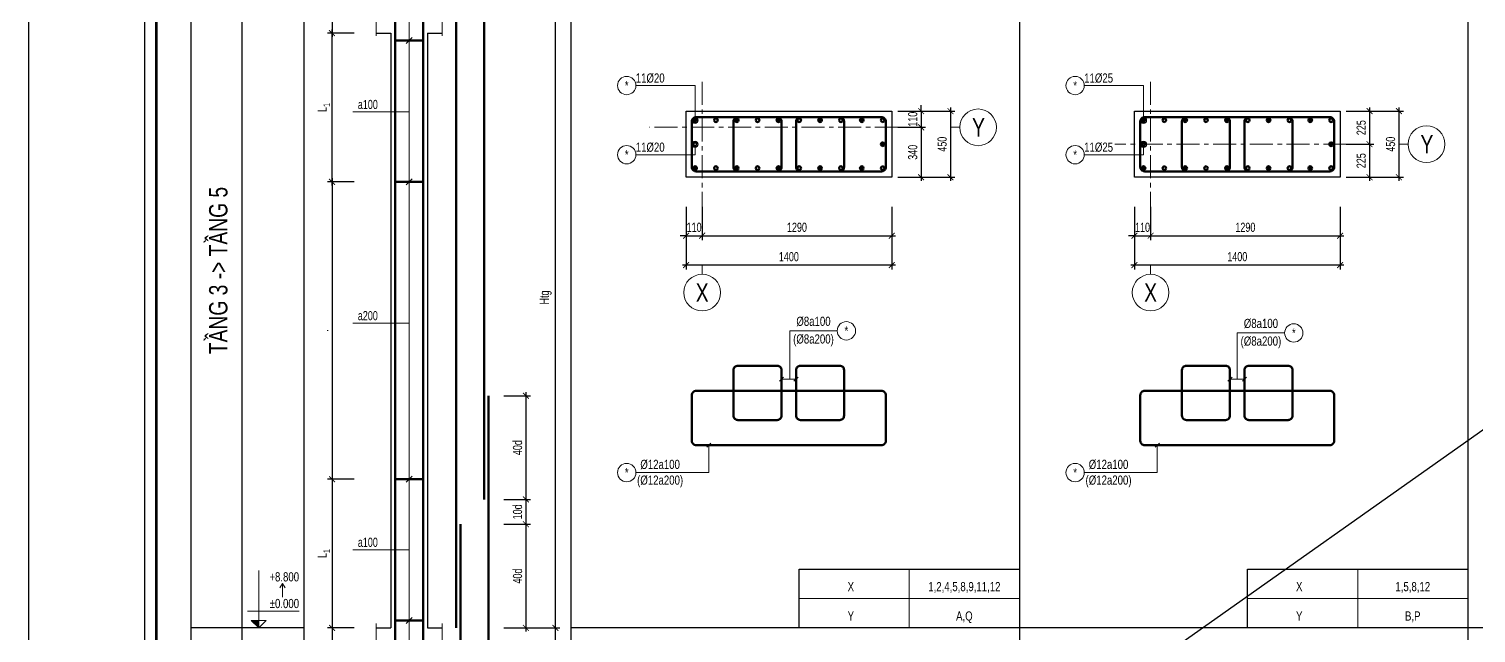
# Model space of a CAD drawing. Header units: millimetres. Extents: x -17374 to 181693, y -29783 to 15580.
# Drawn here: x 0 to 9850, y 5605 to 9719 of the extents above; entities that cross this region are included whole.
import ezdxf
from ezdxf.enums import TextEntityAlignment as Align

# ---------------------------------------------------------------- set-up
doc = ezdxf.new("R2010")
doc.units = ezdxf.units.MM
doc.header["$LTSCALE"] = 250
doc.header["$MEASUREMENT"] = 0
doc.linetypes.add('CENTER', pattern=[2, 1.25, -0.25, 0.25, -0.25])
doc.linetypes.add('CENTER2', pattern=[1.125, 0.75, -0.125, 0.125, -0.125])
doc.layers.add('CDC-KHUNGTEN', color=7, linetype='Continuous')
for name, color, linetype, lineweight in [('CDC.01.AXIS', 160, 'CENTER2', 13), ('CDC.02.DIM', 1, 'Continuous', 18), ('CDC.03.BORDER', 3, 'Continuous', 25), ('CDC.05.STEEL', 4, 'Continuous', 50), ('CDC.06.TEXT', 2, 'Continuous', 18), ('CDC.11.NOTE', 8, 'Continuous', 18), ('CDC.14.STEELNUM', 9, 'Continuous', 18), ('STEEL_NODE', 6, 'Continuous', 50)]:
    doc.layers.add(name, color=color, linetype=linetype, lineweight=lineweight)
doc.layers.add('KCS_Plotter', color=11, linetype='Continuous', plot=False)
doc.styles.add('KC_BIGTEXT', font='arial.ttf', dxfattribs={"width": 0.7})
doc.styles.add('KC_SMTEXT', font='arial.ttf', dxfattribs={"width": 0.7})
doc.styles.add('KCS_BIGTEXT', font='arial.ttf', dxfattribs={"width": 0.75})
doc.styles.add('KCS_SMTEXT', font='arial.ttf', dxfattribs={"width": 0.7})
doc.dimstyles.new('KC_DIM25', dxfattribs={"dimtxt": 62.5, "dimasz": 40, "dimexe": 30, "dimexo": 0, "dimgap": 25, "dimtad": 1, "dimdec": 0, "dimzin": 13, "dimdsep": 46, "dimtxsty": 'KC_SMTEXT', "dimblk": 'ARCHTICK', "dimcen": 0, "dimdle": 25, "dimclrd": 1, "dimclre": 1, "dimclrt": 2, "dimadec": 0, "dimazin": 0, "dimtfac": 1, "dimtdec": 0, "dimtix": 1, "dimtmove": 2, "dimatfit": 3, "dimfxl": 1, "dimtolj": 1, "dimtzin": 13, "dimarcsym": 0})
doc.dimstyles.new('KCS_DIM25', dxfattribs={"dimscale": 25, "dimtxt": 2.5, "dimasz": 1.6, "dimexe": 1.2, "dimexo": 0, "dimgap": 1, "dimtad": 1, "dimdec": 0, "dimzin": 0, "dimdsep": 46, "dimtxsty": 'KCS_SMTEXT', "dimblk": 'ARCHTICK', "dimcen": 0, "dimdle": 1, "dimclrd": 1, "dimclre": 1, "dimclrt": 2, "dimadec": 0, "dimazin": 0, "dimtfac": 1, "dimtdec": 0, "dimtix": 1, "dimtmove": 2, "dimatfit": 3, "dimfxl": 1, "dimtolj": 1, "dimtzin": 0, "dimarcsym": 0})

# ---------------------------------------------------------------- blocks, each defined once
blk = doc.blocks.new('_ArchTick')
at = {"color": 0, "linetype": 'ByBlock', "const_width": 0.15}
blk.add_lwpolyline([(-0.5, -0.5), (0.5, 0.5)], dxfattribs=at)
blk = doc.blocks.new('*D104')
at = {"layer": 'CDC.02.DIM', "color": 1, "lineweight": -2, "transparency": 16777216}
for p, q in [((6073.1, 9158.7), (6073.1, 9198.7)), ((5914.9, 9158.7), (6103.1, 9158.7)), ((6073.1, 9158.7), (6073.1, 9048.7)), ((5914.9, 9048.7), (6103.1, 9048.7)), ((6073.1, 9048.7), (6073.1, 9008.7))]:
    blk.add_line(p, q, dxfattribs=at)
at = {"layer": 'Defpoints', "color": 0, "transparency": 16777216}
for p in [(5914.9, 9158.7), (5914.9, 9048.7), (6073.1, 9048.7)]:
    blk.add_point(p, dxfattribs=at)
at = {"layer": 'CDC.02.DIM', "color": 1, "lineweight": -2, "transparency": 16777216, "xscale": 40, "yscale": 40, "zscale": 40}
for p, rotation in [((6073.1, 9158.7), 270), ((6073.1, 9048.7), 90)]:
    blk.add_blockref('_ArchTick', p, dxfattribs=dict(at, rotation=rotation))
at = {"layer": 'CDC.02.DIM', "color": 2, "transparency": 16777216, "insert": (6016.2, 9103.7), "char_height": 62.5, "attachment_point": 5, "rotation": 90, "style": 'KCS_SMTEXT'}
blk.add_mtext('\\A1;110', dxfattribs=at)
blk = doc.blocks.new('*D105')
at = {"layer": 'CDC.02.DIM', "color": 1, "lineweight": -2, "transparency": 16777216}
for p, q in [((6273.1, 9183.7), (6273.1, 8683.7)), ((5914.9, 9158.7), (6303.1, 9158.7)), ((5914.9, 8708.7), (6303.1, 8708.7))]:
    blk.add_line(p, q, dxfattribs=at)
at = {"layer": 'Defpoints', "color": 0, "transparency": 16777216}
for p in [(5914.9, 9158.7), (5914.9, 8708.7), (6273.1, 8708.7)]:
    blk.add_point(p, dxfattribs=at)
at = {"layer": 'CDC.02.DIM', "color": 1, "lineweight": -2, "transparency": 16777216, "xscale": 40, "yscale": 40, "zscale": 40}
for p, rotation in [((6273.1, 9158.7), 90), ((6273.1, 8708.7), 270)]:
    blk.add_blockref('_ArchTick', p, dxfattribs=dict(at, rotation=rotation))
at = {"layer": 'CDC.02.DIM', "color": 2, "transparency": 16777216, "insert": (6216.2, 8933.7), "char_height": 62.5, "attachment_point": 5, "rotation": 90, "style": 'KCS_SMTEXT'}
blk.add_mtext('\\A1;450', dxfattribs=at)
blk = doc.blocks.new('*D106')
at = {"layer": 'CDC.02.DIM', "color": 1, "lineweight": -2, "transparency": 16777216}
for p, q in [((6073.1, 9073.7), (6073.1, 8683.7)), ((5914.9, 9048.7), (6103.1, 9048.7)), ((5914.9, 8708.7), (6103.1, 8708.7))]:
    blk.add_line(p, q, dxfattribs=at)
at = {"layer": 'Defpoints', "color": 0, "transparency": 16777216}
for p in [(5914.9, 9048.7), (5914.9, 8708.7), (6073.1, 8708.7)]:
    blk.add_point(p, dxfattribs=at)
at = {"layer": 'CDC.02.DIM', "color": 1, "lineweight": -2, "transparency": 16777216, "xscale": 40, "yscale": 40, "zscale": 40}
for p, rotation in [((6073.1, 9048.7), 90), ((6073.1, 8708.7), 270)]:
    blk.add_blockref('_ArchTick', p, dxfattribs=dict(at, rotation=rotation))
at = {"layer": 'CDC.02.DIM', "color": 2, "transparency": 16777216, "insert": (6016.2, 8878.7), "char_height": 62.5, "attachment_point": 5, "rotation": 90, "style": 'KCS_SMTEXT'}
blk.add_mtext('\\A1;340', dxfattribs=at)
blk = doc.blocks.new('*D107')
at = {"layer": 'CDC.02.DIM', "color": 1, "lineweight": -2, "transparency": 16777216}
for p, q in [((4472.7, 8507.3), (4472.7, 8280.9)), ((4582.7, 8507.3), (4582.7, 8280.9)), ((4472.7, 8310.9), (4432.7, 8310.9)), ((4472.7, 8310.9), (4582.7, 8310.9)), ((4582.7, 8310.9), (4622.7, 8310.9))]:
    blk.add_line(p, q, dxfattribs=at)
at = {"layer": 'Defpoints', "color": 0, "transparency": 16777216}
for p in [(4472.7, 8507.3), (4582.7, 8507.3), (4582.7, 8310.9)]:
    blk.add_point(p, dxfattribs=at)
at = {"layer": 'CDC.02.DIM', "color": 1, "lineweight": -2, "transparency": 16777216, "xscale": 40, "yscale": 40, "zscale": 40}
blk.add_blockref('_ArchTick', (4472.7, 8310.9), dxfattribs=at)
at = {"layer": 'CDC.02.DIM', "color": 1, "lineweight": -2, "transparency": 16777216, "xscale": 40, "yscale": 40, "zscale": 40, "rotation": 180}
blk.add_blockref('_ArchTick', (4582.7, 8310.9), dxfattribs=at)
at = {"layer": 'CDC.02.DIM', "color": 2, "transparency": 16777216, "insert": (4527.7, 8367.8), "char_height": 62.5, "attachment_point": 5, "style": 'KCS_SMTEXT'}
blk.add_mtext('\\A1;110', dxfattribs=at)
blk = doc.blocks.new('*D108')
at = {"layer": 'CDC.02.DIM', "color": 1, "lineweight": -2, "transparency": 16777216}
for p, q in [((4472.7, 8507.3), (4472.7, 8080.9)), ((5872.7, 8507.3), (5872.7, 8080.9)), ((5897.7, 8110.9), (4447.7, 8110.9))]:
    blk.add_line(p, q, dxfattribs=at)
at = {"layer": 'Defpoints', "color": 0, "transparency": 16777216}
for p in [(4472.7, 8507.3), (5872.7, 8507.3), (4472.7, 8110.9)]:
    blk.add_point(p, dxfattribs=at)
at = {"layer": 'CDC.02.DIM', "color": 1, "lineweight": -2, "transparency": 16777216, "xscale": 40, "yscale": 40, "zscale": 40, "rotation": 180}
blk.add_blockref('_ArchTick', (4472.7, 8110.9), dxfattribs=at)
at = {"layer": 'CDC.02.DIM', "color": 1, "lineweight": -2, "transparency": 16777216, "xscale": 40, "yscale": 40, "zscale": 40}
blk.add_blockref('_ArchTick', (5872.7, 8110.9), dxfattribs=at)
at = {"layer": 'CDC.02.DIM', "color": 2, "transparency": 16777216, "insert": (5172.7, 8167.8), "char_height": 62.5, "attachment_point": 5, "style": 'KCS_SMTEXT'}
blk.add_mtext('\\A1;1400', dxfattribs=at)
blk = doc.blocks.new('*D135')
at = {"layer": 'CDC.02.DIM', "color": 1, "lineweight": -2, "transparency": 16777216}
for p, q in [((4582.7, 8507.3), (4582.7, 8280.9)), ((5872.7, 8507.3), (5872.7, 8280.9)), ((4557.7, 8310.9), (5897.7, 8310.9))]:
    blk.add_line(p, q, dxfattribs=at)
at = {"layer": 'Defpoints', "color": 0, "transparency": 16777216}
for p in [(4582.7, 8507.3), (5872.7, 8507.3), (5872.7, 8310.9)]:
    blk.add_point(p, dxfattribs=at)
at = {"layer": 'CDC.02.DIM', "color": 1, "lineweight": -2, "transparency": 16777216, "xscale": 40, "yscale": 40, "zscale": 40, "rotation": 180}
blk.add_blockref('_ArchTick', (4582.7, 8310.9), dxfattribs=at)
at = {"layer": 'CDC.02.DIM', "color": 1, "lineweight": -2, "transparency": 16777216, "xscale": 40, "yscale": 40, "zscale": 40}
blk.add_blockref('_ArchTick', (5872.7, 8310.9), dxfattribs=at)
at = {"layer": 'CDC.02.DIM', "color": 2, "transparency": 16777216, "insert": (5227.7, 8367.8), "char_height": 62.5, "attachment_point": 5, "style": 'KCS_SMTEXT'}
blk.add_mtext('\\A1;1290', dxfattribs=at)
blk = doc.blocks.new('_Axis name')
at = {"layer": 'CDC.02.DIM'}
blk.add_line((0, 2.5), (0, 0), dxfattribs=at)
blk.add_circle((0, 7.5), 5, dxfattribs=at)
at = {"layer": 'CDC.02.DIM', "color": 4, "style": 'KCS_BIGTEXT', "width": 0.75}
blk.add_attdef('.', text='', height=5, rotation=180, dxfattribs=at).set_placement((0, 7.5), align=Align.MIDDLE)
blk = doc.blocks.new('*D109')
at = {"layer": 'CDC.02.DIM', "color": 1, "lineweight": -2, "transparency": 16777216}
for p, q in [((2212.9, 5640.2), (2032.9, 5640.2)), ((2062.9, 5665.2), (2062.9, 5165.2)), ((2212.9, 5190.2), (2032.9, 5190.2))]:
    blk.add_line(p, q, dxfattribs=at)
at = {"layer": 'Defpoints', "color": 0, "transparency": 16777216}
for p in [(2212.9, 5640.2), (2062.9, 5190.2), (2212.9, 5190.2)]:
    blk.add_point(p, dxfattribs=at)
at = {"layer": 'CDC.02.DIM', "color": 1, "lineweight": -2, "transparency": 16777216, "xscale": 40, "yscale": 40, "zscale": 40}
for p, rotation in [((2062.9, 5640.2), 90), ((2062.9, 5190.2), 270)]:
    blk.add_blockref('_ArchTick', p, dxfattribs=dict(at, rotation=rotation))
at = {"layer": 'CDC.02.DIM', "color": 2, "transparency": 16777216, "insert": (2006.1, 5415.2), "char_height": 62.5, "attachment_point": 5, "rotation": 90, "style": 'KC_SMTEXT'}
blk.add_mtext('\\A1;Hd', dxfattribs=at)
blk = doc.blocks.new('*D110')
at = {"layer": 'CDC.02.DIM', "color": 1, "lineweight": -2, "transparency": 16777216}
for p, q in [((2062.9, 10165.2), (2062.9, 9665.2)), ((2212.9, 10140.2), (2032.9, 10140.2)), ((2212.9, 9690.2), (2032.9, 9690.2))]:
    blk.add_line(p, q, dxfattribs=at)
at = {"layer": 'Defpoints', "color": 0, "transparency": 16777216}
for p in [(2212.9, 10140.2), (2062.9, 9690.2), (2212.9, 9690.2)]:
    blk.add_point(p, dxfattribs=at)
at = {"layer": 'CDC.02.DIM', "color": 1, "lineweight": -2, "transparency": 16777216, "xscale": 40, "yscale": 40, "zscale": 40}
for p, rotation in [((2062.9, 10140.2), 90), ((2062.9, 9690.2), 270)]:
    blk.add_blockref('_ArchTick', p, dxfattribs=dict(at, rotation=rotation))
at = {"layer": 'CDC.02.DIM', "color": 2, "transparency": 16777216, "insert": (2006.1, 9915.2), "char_height": 62.5, "attachment_point": 5, "rotation": 90, "style": 'KC_SMTEXT'}
blk.add_mtext('\\A1;Hd', dxfattribs=at)
blk = doc.blocks.new('COS_CD')
at = {"layer": 'CDC.02.DIM'}
blk.add_hatch(color=256, dxfattribs=at).paths.add_polyline_path([(37.5, 50), (87.5, 0), (87.5, 50)])
for p, q in [((0, 0), (175, 0)), ((37.5, 50), (137.5, 50)), ((87.5, 0), (37.5, 50)), ((87.5, 0), (87.5, 50)), ((87.5, 0), (137.5, 50))]:
    blk.add_line(p, q, dxfattribs=at)
blk = doc.blocks.new('*D145')
at = {"layer": 'CDC.02.DIM', "color": 1, "lineweight": -2, "transparency": 16777216}
for p, q in [((2212.9, 9690.2), (2032.9, 9690.2)), ((2062.9, 8652.7), (2062.9, 9715.2)), ((2212.9, 8677.7), (2032.9, 8677.7))]:
    blk.add_line(p, q, dxfattribs=at)
at = {"layer": 'Defpoints', "color": 0, "transparency": 16777216}
for p in [(2062.9, 9690.2), (2212.9, 9690.2), (2212.9, 8677.7)]:
    blk.add_point(p, dxfattribs=at)
at = {"layer": 'CDC.02.DIM', "color": 1, "lineweight": -2, "transparency": 16777216, "xscale": 40, "yscale": 40, "zscale": 40}
for p, rotation in [((2062.9, 9690.2), 90), ((2062.9, 8677.7), 270)]:
    blk.add_blockref('_ArchTick', p, dxfattribs=dict(at, rotation=rotation))
at = {"layer": 'CDC.02.DIM', "color": 2, "transparency": 16777216, "insert": (2006.6, 9183.9), "char_height": 62.5, "attachment_point": 5, "rotation": 90, "style": 'KC_SMTEXT'}
blk.add_mtext('\\A1;L{\\H0.7x;\\S^ 1;}', dxfattribs=at)
blk = doc.blocks.new('*D146')
at = {"layer": 'CDC.02.DIM', "color": 1, "lineweight": -2, "transparency": 16777216}
for p, q in [((2212.9, 8677.7), (2032.9, 8677.7)), ((2062.9, 8702.7), (2062.9, 6627.8)), ((2212.9, 6652.8), (2032.9, 6652.8))]:
    blk.add_line(p, q, dxfattribs=at)
at = {"layer": 'Defpoints', "color": 0, "transparency": 16777216}
for p in [(2212.9, 8677.7), (2062.9, 6652.8), (2212.9, 6652.8)]:
    blk.add_point(p, dxfattribs=at)
at = {"layer": 'CDC.02.DIM', "color": 1, "lineweight": -2, "transparency": 16777216, "xscale": 40, "yscale": 40, "zscale": 40}
for p, rotation in [((2062.9, 8677.7), 90), ((2062.9, 6652.8), 270)]:
    blk.add_blockref('_ArchTick', p, dxfattribs=dict(at, rotation=rotation))
at = {"layer": 'CDC.02.DIM', "color": 2, "transparency": 16777216, "insert": (2006.6, 7665.3), "char_height": 62.5, "attachment_point": 5, "rotation": 90, "style": 'KCS_SMTEXT'}
blk.add_mtext('\\A1;.', dxfattribs=at)
blk = doc.blocks.new('*D147')
at = {"layer": 'CDC.02.DIM', "color": 1, "lineweight": -2, "transparency": 16777216}
for p, q in [((2212.9, 6652.8), (2032.9, 6652.8)), ((2062.9, 6677.8), (2062.9, 5615.3)), ((2212.9, 5640.3), (2032.9, 5640.3))]:
    blk.add_line(p, q, dxfattribs=at)
at = {"layer": 'Defpoints', "color": 0, "transparency": 16777216}
for p in [(2212.9, 6652.8), (2062.9, 5640.3), (2212.9, 5640.3)]:
    blk.add_point(p, dxfattribs=at)
at = {"layer": 'CDC.02.DIM', "color": 1, "lineweight": -2, "transparency": 16777216, "xscale": 40, "yscale": 40, "zscale": 40}
for p, rotation in [((2062.9, 6652.8), 90), ((2062.9, 5640.3), 270)]:
    blk.add_blockref('_ArchTick', p, dxfattribs=dict(at, rotation=rotation))
at = {"layer": 'CDC.02.DIM', "color": 2, "transparency": 16777216, "insert": (2006.6, 6146.6), "char_height": 62.5, "attachment_point": 5, "rotation": 90, "style": 'KCS_SMTEXT'}
blk.add_mtext('\\A1;L{\\H0.7x;\\S^ 1;}', dxfattribs=at)
blk = doc.blocks.new('KC_SNODE')
at = {"layer": 'STEEL_NODE'}
blk.add_hatch(color=256, dxfattribs=at).paths.add_polyline_path([(12.5, 0, 1), (-12.5, 0, 1)])
blk.add_circle((0, 0), 12.5, dxfattribs=at)
blk = doc.blocks.new('KC_SNODE_2')
at = {"layer": 'STEEL_NODE', "color": 3}
blk.add_circle((0, 0), 12.5, dxfattribs=at)
blk = doc.blocks.new('*D122')
at = {"layer": 'CDC.02.DIM', "color": 1, "lineweight": -2, "transparency": 16777216}
for p, q in [((7525, 8507.3), (7525, 8280.9)), ((7635, 8507.3), (7635, 8280.9)), ((7525, 8310.9), (7485, 8310.9)), ((7525, 8310.9), (7635, 8310.9)), ((7635, 8310.9), (7675, 8310.9))]:
    blk.add_line(p, q, dxfattribs=at)
at = {"layer": 'Defpoints', "color": 0, "transparency": 16777216}
for p in [(7525, 8507.3), (7635, 8507.3), (7635, 8310.9)]:
    blk.add_point(p, dxfattribs=at)
at = {"layer": 'CDC.02.DIM', "color": 1, "lineweight": -2, "transparency": 16777216, "xscale": 40, "yscale": 40, "zscale": 40}
blk.add_blockref('_ArchTick', (7525, 8310.9), dxfattribs=at)
at = {"layer": 'CDC.02.DIM', "color": 1, "lineweight": -2, "transparency": 16777216, "xscale": 40, "yscale": 40, "zscale": 40, "rotation": 180}
blk.add_blockref('_ArchTick', (7635, 8310.9), dxfattribs=at)
at = {"layer": 'CDC.02.DIM', "color": 2, "transparency": 16777216, "insert": (7580, 8367.8), "char_height": 62.5, "attachment_point": 5, "style": 'KCS_SMTEXT'}
blk.add_mtext('\\A1;110', dxfattribs=at)
blk = doc.blocks.new('*D123')
at = {"layer": 'CDC.02.DIM', "color": 1, "lineweight": -2, "transparency": 16777216}
for p, q in [((7525, 8507.3), (7525, 8080.9)), ((8925, 8507.3), (8925, 8080.9)), ((8950, 8110.9), (7500, 8110.9))]:
    blk.add_line(p, q, dxfattribs=at)
at = {"layer": 'Defpoints', "color": 0, "transparency": 16777216}
for p in [(7525, 8507.3), (8925, 8507.3), (7525, 8110.9)]:
    blk.add_point(p, dxfattribs=at)
at = {"layer": 'CDC.02.DIM', "color": 1, "lineweight": -2, "transparency": 16777216, "xscale": 40, "yscale": 40, "zscale": 40, "rotation": 180}
blk.add_blockref('_ArchTick', (7525, 8110.9), dxfattribs=at)
at = {"layer": 'CDC.02.DIM', "color": 1, "lineweight": -2, "transparency": 16777216, "xscale": 40, "yscale": 40, "zscale": 40}
blk.add_blockref('_ArchTick', (8925, 8110.9), dxfattribs=at)
at = {"layer": 'CDC.02.DIM', "color": 2, "transparency": 16777216, "insert": (8225, 8167.8), "char_height": 62.5, "attachment_point": 5, "style": 'KCS_SMTEXT'}
blk.add_mtext('\\A1;1400', dxfattribs=at)
blk = doc.blocks.new('*D148')
at = {"layer": 'CDC.02.DIM', "color": 1, "lineweight": -2, "transparency": 16777216}
for p, q in [((7635, 8507.3), (7635, 8280.9)), ((8925, 8507.3), (8925, 8280.9)), ((7610, 8310.9), (8950, 8310.9))]:
    blk.add_line(p, q, dxfattribs=at)
at = {"layer": 'Defpoints', "color": 0, "transparency": 16777216}
for p in [(7635, 8507.3), (8925, 8507.3), (8925, 8310.9)]:
    blk.add_point(p, dxfattribs=at)
at = {"layer": 'CDC.02.DIM', "color": 1, "lineweight": -2, "transparency": 16777216, "xscale": 40, "yscale": 40, "zscale": 40, "rotation": 180}
blk.add_blockref('_ArchTick', (7635, 8310.9), dxfattribs=at)
at = {"layer": 'CDC.02.DIM', "color": 1, "lineweight": -2, "transparency": 16777216, "xscale": 40, "yscale": 40, "zscale": 40}
blk.add_blockref('_ArchTick', (8925, 8310.9), dxfattribs=at)
at = {"layer": 'CDC.02.DIM', "color": 2, "transparency": 16777216, "insert": (8280, 8367.8), "char_height": 62.5, "attachment_point": 5, "style": 'KCS_SMTEXT'}
blk.add_mtext('\\A1;1290', dxfattribs=at)
blk = doc.blocks.new('*D160')
at = {"layer": 'CDC.02.DIM', "color": 1, "lineweight": -2, "transparency": 16777216}
for p, q in [((9125.4, 9183.7), (9125.4, 8908.7)), ((8967.2, 9158.7), (9155.4, 9158.7)), ((8967.2, 8933.7), (9155.4, 8933.7))]:
    blk.add_line(p, q, dxfattribs=at)
at = {"layer": 'Defpoints', "color": 0, "transparency": 16777216}
for p in [(8967.2, 9158.7), (8967.2, 8933.7), (9125.4, 8933.7)]:
    blk.add_point(p, dxfattribs=at)
at = {"layer": 'CDC.02.DIM', "color": 1, "lineweight": -2, "transparency": 16777216, "xscale": 40, "yscale": 40, "zscale": 40}
for p, rotation in [((9125.4, 9158.7), 90), ((9125.4, 8933.7), 270)]:
    blk.add_blockref('_ArchTick', p, dxfattribs=dict(at, rotation=rotation))
at = {"layer": 'CDC.02.DIM', "color": 2, "transparency": 16777216, "insert": (9068.5, 9046.2), "char_height": 62.5, "attachment_point": 5, "rotation": 90, "style": 'KCS_SMTEXT'}
blk.add_mtext('\\A1;225', dxfattribs=at)
blk = doc.blocks.new('*D161')
at = {"layer": 'CDC.02.DIM', "color": 1, "lineweight": -2, "transparency": 16777216}
for p, q in [((9325.4, 9183.7), (9325.4, 8683.7)), ((8967.2, 9158.7), (9355.4, 9158.7)), ((8967.2, 8708.7), (9355.4, 8708.7))]:
    blk.add_line(p, q, dxfattribs=at)
at = {"layer": 'Defpoints', "color": 0, "transparency": 16777216}
for p in [(8967.2, 9158.7), (8967.2, 8708.7), (9325.4, 8708.7)]:
    blk.add_point(p, dxfattribs=at)
at = {"layer": 'CDC.02.DIM', "color": 1, "lineweight": -2, "transparency": 16777216, "xscale": 40, "yscale": 40, "zscale": 40}
for p, rotation in [((9325.4, 9158.7), 90), ((9325.4, 8708.7), 270)]:
    blk.add_blockref('_ArchTick', p, dxfattribs=dict(at, rotation=rotation))
at = {"layer": 'CDC.02.DIM', "color": 2, "transparency": 16777216, "insert": (9268.5, 8933.7), "char_height": 62.5, "attachment_point": 5, "rotation": 90, "style": 'KCS_SMTEXT'}
blk.add_mtext('\\A1;450', dxfattribs=at)
blk = doc.blocks.new('*D162')
at = {"layer": 'CDC.02.DIM', "color": 1, "lineweight": -2, "transparency": 16777216}
for p, q in [((8967.2, 8933.7), (9155.4, 8933.7)), ((9125.4, 8958.7), (9125.4, 8683.7)), ((8967.2, 8708.7), (9155.4, 8708.7))]:
    blk.add_line(p, q, dxfattribs=at)
at = {"layer": 'Defpoints', "color": 0, "transparency": 16777216}
for p in [(8967.2, 8933.7), (8967.2, 8708.7), (9125.4, 8708.7)]:
    blk.add_point(p, dxfattribs=at)
at = {"layer": 'CDC.02.DIM', "color": 1, "lineweight": -2, "transparency": 16777216, "xscale": 40, "yscale": 40, "zscale": 40}
for p, rotation in [((9125.4, 8933.7), 90), ((9125.4, 8708.7), 270)]:
    blk.add_blockref('_ArchTick', p, dxfattribs=dict(at, rotation=rotation))
at = {"layer": 'CDC.02.DIM', "color": 2, "transparency": 16777216, "insert": (9068.5, 8821.2), "char_height": 62.5, "attachment_point": 5, "rotation": 90, "style": 'KCS_SMTEXT'}
blk.add_mtext('\\A1;225', dxfattribs=at)
blk = doc.blocks.new('*D166')
at = {"layer": 'CDC.02.DIM', "color": 1, "lineweight": -2, "transparency": 16777216}
for p, q in [((3232.9, 5640.3), (3612.9, 5640.3)), ((3582.9, 5665.3), (3582.9, 1115.3)), ((3232.9, 1140.3), (3612.9, 1140.3))]:
    blk.add_line(p, q, dxfattribs=at)
at = {"layer": 'Defpoints', "color": 0, "transparency": 16777216}
for p in [(3232.9, 5640.3), (3232.9, 1140.3), (3582.9, 1140.3)]:
    blk.add_point(p, dxfattribs=at)
at = {"layer": 'CDC.02.DIM', "color": 1, "lineweight": -2, "transparency": 16777216, "xscale": 40, "yscale": 40, "zscale": 40}
for p, rotation in [((3582.9, 5640.3), 90), ((3582.9, 1140.3), 270)]:
    blk.add_blockref('_ArchTick', p, dxfattribs=dict(at, rotation=rotation))
at = {"layer": 'CDC.02.DIM', "color": 2, "transparency": 16777216, "insert": (3517.4, 3390.3), "char_height": 62.5, "attachment_point": 5, "rotation": 90, "style": 'KC_SMTEXT'}
blk.add_mtext('\\A1;Htg', dxfattribs=at)
blk = doc.blocks.new('*D167')
at = {"layer": 'CDC.02.DIM', "color": 1, "lineweight": -2, "transparency": 16777216}
for p, q in [((3232.9, 6514.8), (3412.9, 6514.8)), ((3382.9, 6539.8), (3382.9, 6321.2)), ((3232.9, 6346.2), (3412.9, 6346.2))]:
    blk.add_line(p, q, dxfattribs=at)
at = {"layer": 'Defpoints', "color": 0, "transparency": 16777216}
for p in [(3232.9, 6514.8), (3232.9, 6346.2), (3382.9, 6346.2)]:
    blk.add_point(p, dxfattribs=at)
at = {"layer": 'CDC.02.DIM', "color": 1, "lineweight": -2, "transparency": 16777216, "xscale": 40, "yscale": 40, "zscale": 40}
for p, rotation in [((3382.9, 6514.8), 90), ((3382.9, 6346.2), 270)]:
    blk.add_blockref('_ArchTick', p, dxfattribs=dict(at, rotation=rotation))
at = {"layer": 'CDC.02.DIM', "color": 2, "transparency": 16777216, "insert": (3326, 6430.5), "char_height": 62.5, "attachment_point": 5, "rotation": 90, "style": 'KC_SMTEXT'}
blk.add_mtext('\\A1;10d', dxfattribs=at)
blk = doc.blocks.new('*D168')
at = {"layer": 'CDC.02.DIM', "color": 1, "lineweight": -2, "transparency": 16777216}
for p, q in [((3232.9, 7220.7), (3412.9, 7220.7)), ((3382.9, 7245.7), (3382.9, 6489.8)), ((3232.9, 6514.8), (3412.9, 6514.8))]:
    blk.add_line(p, q, dxfattribs=at)
at = {"layer": 'Defpoints', "color": 0, "transparency": 16777216}
for p in [(3232.9, 7220.7), (3232.9, 6514.8), (3382.9, 6514.8)]:
    blk.add_point(p, dxfattribs=at)
at = {"layer": 'CDC.02.DIM', "color": 1, "lineweight": -2, "transparency": 16777216, "xscale": 40, "yscale": 40, "zscale": 40}
for p, rotation in [((3382.9, 7220.7), 90), ((3382.9, 6514.8), 270)]:
    blk.add_blockref('_ArchTick', p, dxfattribs=dict(at, rotation=rotation))
at = {"layer": 'CDC.02.DIM', "color": 2, "transparency": 16777216, "insert": (3326, 6867.8), "char_height": 62.5, "attachment_point": 5, "rotation": 90, "style": 'KC_SMTEXT'}
blk.add_mtext('\\A1;40d', dxfattribs=at)
blk = doc.blocks.new('*D169')
at = {"layer": 'CDC.02.DIM', "color": 1, "lineweight": -2, "transparency": 16777216}
for p, q in [((3232.9, 6346.2), (3412.9, 6346.2)), ((3382.9, 6371.2), (3382.9, 5615.3)), ((3232.9, 5640.3), (3412.9, 5640.3))]:
    blk.add_line(p, q, dxfattribs=at)
at = {"layer": 'Defpoints', "color": 0, "transparency": 16777216}
for p in [(3232.9, 6346.2), (3232.9, 5640.3), (3382.9, 5640.3)]:
    blk.add_point(p, dxfattribs=at)
at = {"layer": 'CDC.02.DIM', "color": 1, "lineweight": -2, "transparency": 16777216, "xscale": 40, "yscale": 40, "zscale": 40}
for p, rotation in [((3382.9, 6346.2), 90), ((3382.9, 5640.3), 270)]:
    blk.add_blockref('_ArchTick', p, dxfattribs=dict(at, rotation=rotation))
at = {"layer": 'CDC.02.DIM', "color": 2, "transparency": 16777216, "insert": (3326, 5993.3), "char_height": 62.5, "attachment_point": 5, "rotation": 90, "style": 'KC_SMTEXT'}
blk.add_mtext('\\A1;40d', dxfattribs=at)
blk = doc.blocks.new('*D170')
at = {"layer": 'CDC.02.DIM', "color": 1, "lineweight": -2, "transparency": 16777216}
for p, q in [((3582.9, 10165.3), (3582.9, 5615.3)), ((3232.9, 10140.3), (3612.9, 10140.3)), ((3232.9, 5640.3), (3612.9, 5640.3))]:
    blk.add_line(p, q, dxfattribs=at)
at = {"layer": 'Defpoints', "color": 0, "transparency": 16777216}
for p in [(3232.9, 10140.3), (3232.9, 5640.3), (3582.9, 5640.3)]:
    blk.add_point(p, dxfattribs=at)
at = {"layer": 'CDC.02.DIM', "color": 1, "lineweight": -2, "transparency": 16777216, "xscale": 40, "yscale": 40, "zscale": 40}
for p, rotation in [((3582.9, 10140.3), 90), ((3582.9, 5640.3), 270)]:
    blk.add_blockref('_ArchTick', p, dxfattribs=dict(at, rotation=rotation))
at = {"layer": 'CDC.02.DIM', "color": 2, "transparency": 16777216, "insert": (3517.4, 7890.3), "char_height": 62.5, "attachment_point": 5, "rotation": 90, "style": 'KC_SMTEXT'}
blk.add_mtext('\\A1;Htg', dxfattribs=at)
blk = doc.blocks.new('Khung tên chuẩn')
at = {"layer": 'CDC-KHUNGTEN', "color": 8}
blk.add_lwpolyline([(75096, 1100), (83000, 1100), (83000, 58300), (3000, 58300), (3000, 1100), (75096, 1100)], dxfattribs=at)
at = {"layer": 'CDC-KHUNGTEN', "color": 255, "lineweight": 60}
blk.add_lwpolyline([(74900, 1400), (74900, 58000), (3300, 58000), (3300, 1400), (74900, 1400)], close=True, dxfattribs=at)
at = {"layer": 'Defpoints', "color": 1, "ltscale": 0.2}
blk.add_lwpolyline([(0, 0), (0, 59400), (84100, 59400), (84100, 0), (0, 0)], close=True, dxfattribs=at)

msp = doc.modelspace()

# ---------------------------------------------------------------- linework, layer by layer
at = {"layer": 'CDC.01.AXIS', "linetype": 'CENTER', "ltscale": 0.5}
for p, q in [((4582.71, 9358.66), (4582.71, 8507.31)), ((7635, 9358.66), (7635, 8507.31)), ((5914.94, 9048.66), (4224.28, 9048.66)), ((8967.23, 8933.66), (7391.05, 8933.66))]:
    msp.add_line(p, q, dxfattribs=at)
at = {"layer": 'CDC.02.DIM'}
for p, q in [((6273.12, 9048.66), (6335.62, 9048.66)), ((9325.41, 8933.66), (9387.91, 8933.66)), ((1563.78, 5640.26), (1563.78, 6032.14)), ((1726.27, 5942.04), (1707.95, 5912.18)), ((1726.27, 5848.71), (1726.27, 5942.04)), ((1726.27, 5942.04), (1744.59, 5912.18)), ((1488.78, 5755.26), (1838.78, 5755.26))]:
    msp.add_line(p, q, dxfattribs=at)
for centre in [(6460.62, 9048.66), (9512.91, 8933.66)]:
    msp.add_circle(centre, 125, dxfattribs=at)
at = {"layer": 'CDC.03.BORDER'}
for p, q in [((1103.44, 449.69), (1103.44, 14640.33)), ((1451.28, 1140.49), (1451.28, 14640.33)), ((1873.79, 449.69), (1873.79, 14640.33)), ((3690, 449.69), (3690, 14640.33)), ((6742.29, 14640.33), (6742.29, 826.99)), ((9794.58, 14640.33), (9794.58, 826.99)), ((2362.87, 9690.18), (2462.87, 9690.18)), ((2462.87, 9690.18), (2462.87, 5640.33)), ((2607.87, 9660.18), (2567.87, 9620.18)), ((2712.87, 9690.18), (2712.87, 5640.33)), ((2712.87, 9690.18), (2812.87, 9690.18)), ((2607.87, 8697.72), (2567.87, 8657.72)), ((2607.87, 6672.79), (2567.87, 6632.79)), ((5242.29, 5640.33), (5242.29, 6040.33)), ((5242.29, 5640.33), (5242.29, 6040.33)), ((5242.29, 6040.33), (6742.29, 6040.33)), ((5242.29, 6040.33), (6742.29, 6040.33)), ((8294.58, 5640.33), (8294.58, 6040.33)), ((8294.58, 5640.33), (8294.58, 6040.33)), ((8294.58, 6040.33), (9794.58, 6040.33)), ((8294.58, 6040.33), (9794.58, 6040.33)), ((1873.79, 5640.33), (1103.44, 5640.33)), ((2362.87, 5640.28), (2462.87, 5640.28)), ((2607.87, 5710.33), (2567.87, 5670.33)), ((2712.87, 5640.28), (2812.87, 5640.28)), ((19287.3, 5640.33), (3690, 5640.33))]:
    msp.add_line(p, q, dxfattribs=at)
for points in [[(5872.71, 9158.66), (5872.71, 8708.66), (4472.71, 8708.66), (4472.71, 9158.66)], [(8925, 9158.66), (8925, 8708.66), (7525, 8708.66), (7525, 9158.66)]]:
    msp.add_lwpolyline(points, close=True, dxfattribs=at)
at = {"layer": 'CDC.05.STEEL', "color": 4}
for p, q in [((3098.17, 11720.72), (3098.17, 6514.84)), ((2908.17, 10846.21), (2908.17, 5640.33)), ((2682.87, 10424.86), (2682.87, 5640.33)), ((2492.87, 10267.67), (2492.87, 5640.33)), ((2492.87, 9640.18), (2682.87, 9640.18)), ((2492.87, 8677.72), (2682.87, 8677.72)), ((3128.17, 7220.72), (3128.17, 2014.94)), ((2492.87, 6652.79), (2682.87, 6652.79)), ((2938.17, 6346.21), (2938.17, 1140.44)), ((2492.87, 5690.33), (2682.87, 5690.33)), ((2492.87, 5640.18), (2492.87, 1140.33)), ((2682.87, 5640.18), (2682.87, 1140.33))]:
    msp.add_line(p, q, dxfattribs=at)
at = {"layer": 'CDC.05.STEEL'}
for points in [[(4512.71, 9088.66), (4512.71, 8778.66, 0.4142136), (4542.71, 8748.66), (5802.96, 8748.66, 0.4142136), (5832.96, 8778.66), (5832.96, 9088.66, 0.4142136), (5802.96, 9118.66), (4542.71, 9118.66, 0.4142136)], [(4826.13, 8748.66), (5093.01, 8748.66, 0.4142136), (5123.01, 8778.66), (5123.01, 9088.66, 0.4142136), (5093.01, 9118.66), (4826.13, 9118.66, 0.4142136), (4796.13, 9088.66), (4796.13, 8778.66, 0.4142136)], [(5251.64, 8748.66), (5518.52, 8748.66, 0.4142136), (5548.52, 8778.66), (5548.52, 9088.66, 0.4142136), (5518.52, 9118.66), (5251.64, 9118.66, 0.4142136), (5221.64, 9088.66), (5221.64, 8778.66, 0.4142136)], [(7565, 9088.66), (7565, 8778.66, 0.4142136), (7595, 8748.66), (8855.25, 8748.66, 0.4142136), (8885.25, 8778.66), (8885.25, 9088.66, 0.4142136), (8855.25, 9118.66), (7595, 9118.66, 0.4142136)], [(7878.42, 8748.66), (8145.3, 8748.66, 0.4142136), (8175.3, 8778.66), (8175.3, 9088.66, 0.4142136), (8145.3, 9118.66), (7878.42, 9118.66, 0.4142136), (7848.42, 9088.66), (7848.42, 8778.66, 0.4142136)], [(8303.93, 8748.66), (8570.81, 8748.66, 0.4142136), (8600.81, 8778.66), (8600.81, 9088.66, 0.4142136), (8570.81, 9118.66), (8303.93, 9118.66, 0.4142136), (8273.93, 9088.66), (8273.93, 8778.66, 0.4142136)], [(4826.13, 7055.85), (5093.01, 7055.85, 0.4142136), (5123.01, 7085.85), (5123.01, 7395.86, 0.4142136), (5093.01, 7425.86), (4826.13, 7425.86, 0.4142136), (4796.13, 7395.86), (4796.13, 7085.85, 0.4142136)], [(5251.64, 7055.85), (5518.52, 7055.85, 0.4142136), (5548.52, 7085.85), (5548.52, 7395.86, 0.4142136), (5518.52, 7425.86), (5251.64, 7425.86, 0.4142136), (5221.64, 7395.86), (5221.64, 7085.85, 0.4142136)], [(7878.42, 7055.85), (8145.3, 7055.85, 0.4142136), (8175.3, 7085.85), (8175.3, 7395.86, 0.4142136), (8145.3, 7425.86), (7878.42, 7425.86, 0.4142136), (7848.42, 7395.86), (7848.42, 7085.85, 0.4142136)], [(8303.93, 7055.85), (8570.81, 7055.85, 0.4142136), (8600.81, 7085.85), (8600.81, 7395.86, 0.4142136), (8570.81, 7425.86), (8303.93, 7425.86, 0.4142136), (8273.93, 7395.86), (8273.93, 7085.85, 0.4142136)], [(4512.71, 7224.17), (4512.71, 6914.17, 0.4142136), (4542.71, 6884.17), (5802.96, 6884.17, 0.4142136), (5832.96, 6914.17), (5832.96, 7224.17, 0.4142136), (5802.96, 7254.17), (4542.71, 7254.17, 0.4142136)], [(7565, 7224.17), (7565, 6914.17, 0.4142136), (7595, 6884.17), (8855.25, 6884.17, 0.4142136), (8885.25, 6914.17), (8885.25, 7224.17, 0.4142136), (8855.25, 7254.17), (7595, 7254.17, 0.4142136)]]:
    msp.add_lwpolyline(points, format="xyb", close=True, dxfattribs=at)
at = {"layer": 'CDC.11.NOTE', "color": 1}
for p, q in [((2588.03, 6190.65), (2588.03, 14140.18)), ((2588.03, 1190.49), (2588.03, 9640.18)), ((2587.87, 9153.08), (2203.64, 9153.08)), ((2587.87, 7715.15), (2203.64, 7715.15)), ((5178.92, 7334.12), (5178.92, 7663.13)), ((5178.92, 7663.13), (5501.58, 7663.13)), ((8224.61, 7334.12), (8224.61, 7648.64)), ((8224.61, 7648.64), (8547.27, 7648.64)), ((5108.94, 7320.05), (5137.07, 7348.18)), ((5221.64, 7334.12), (5123.01, 7334.12)), ((5207.57, 7320.05), (5235.7, 7348.18)), ((8161.23, 7320.05), (8189.36, 7348.18)), ((8273.93, 7334.12), (8175.3, 7334.12)), ((8259.86, 7320.05), (8287.99, 7348.18)), ((4614.35, 6870.1), (4642.47, 6898.23)), ((7666.64, 6870.1), (7694.76, 6898.23)), ((2587.87, 6172.11), (2203.64, 6172.11)), ((5992.29, 5640.33), (5992.29, 6040.33)), ((5992.29, 5640.33), (5992.29, 6040.33)), ((9044.58, 5640.33), (9044.58, 6040.33)), ((9044.58, 5640.33), (9044.58, 6040.33)), ((5242.29, 5840.33), (6742.29, 5840.33)), ((5242.29, 5840.33), (6742.29, 5840.33)), ((8294.58, 5840.33), (9794.58, 5840.33)), ((8294.58, 5840.33), (9794.58, 5840.33))]:
    msp.add_line(p, q, dxfattribs=at)
for points in [[(2362.87, 9670.7), (2362.87, 9883.93), (2339.43, 9883.93), (2386.31, 9946.43), (2362.87, 9946.43), (2362.87, 10169.91)], [(2812.87, 9670.7), (2812.87, 9883.93), (2789.43, 9883.93), (2836.31, 9946.43), (2812.87, 9946.43), (2812.87, 10169.91)], [(4534.44, 9117.49), (4534.44, 9333.26), (4131.59, 9333.26)], [(7586.73, 9117.49), (7586.73, 9333.26), (7183.88, 9333.26)], [(4534.44, 8912.83), (4534.44, 8862.38), (4131.59, 8862.38)], [(7586.73, 8912.83), (7586.73, 8862.38), (7183.88, 8862.38)], [(4627.39, 6884.17), (4627.39, 6698.21), (4131.59, 6698.21)], [(7679.68, 6884.17), (7679.68, 6698.21), (7183.88, 6698.21)], [(2362.87, 5170.7), (2362.87, 5383.93), (2339.43, 5383.93), (2386.31, 5446.43), (2362.87, 5446.43), (2362.87, 5669.91)], [(2812.87, 5170.7), (2812.87, 5383.93), (2789.43, 5383.93), (2836.31, 5446.43), (2812.87, 5446.43), (2812.87, 5669.91)]]:
    msp.add_lwpolyline(points, dxfattribs=at)
for centre in [(4534.44, 9096.66), (7586.73, 9096.66), (4534.44, 8933.66), (7586.73, 8933.66)]:
    msp.add_circle(centre, 20.83, dxfattribs=at)
at = {"layer": 'CDC.14.STEELNUM'}
for centre in [(4069.09, 9333.26), (7121.38, 9333.26), (4069.09, 8862.38), (7121.38, 8862.38), (5564.08, 7663.13), (8609.77, 7648.64), (4069.09, 6698.21), (7121.38, 6698.21)]:
    msp.add_circle(centre, 62.5, dxfattribs=at)
at = {"layer": 'KCS_Plotter'}
msp.add_line((0, 0), (22058.74, 15580.13), dxfattribs=at)

# ---------------------------------------------------------------- block references
at = {"xscale": 0.2622917978442274, "yscale": 0.2622917978442274, "zscale": 0.2622917978442274}
msp.add_blockref('Khung tên chuẩn', (0, 0), dxfattribs=at)
at = {"layer": 'CDC.02.DIM', "xscale": 25, "yscale": 25, "zscale": 25, "rotation": 180}
for p in [(4582.71, 8110.92), (7635, 8110.92)]:
    msp.add_blockref('_Axis name', p, dxfattribs=at).add_auto_attribs({'.': 'X'})
at = {"layer": 'CDC.02.DIM'}
msp.add_blockref('COS_CD', (1476.28, 5640.26), dxfattribs=at)
at = {"layer": 'STEEL_NODE', "xscale": -1}
for name, p in [('KC_SNODE', (4534.44, 9096.66)), ('KC_SNODE_2', (4676.28, 9096.66)), ('KC_SNODE_2', (4818.12, 9096.66)), ('KC_SNODE_2', (4959.95, 9096.66)), ('KC_SNODE_2', (5101.79, 9096.66)), ('KC_SNODE_2', (5243.63, 9096.66)), ('KC_SNODE_2', (5385.46, 9096.66)), ('KC_SNODE_2', (5527.3, 9096.66)), ('KC_SNODE_2', (5669.14, 9096.66)), ('KC_SNODE_2', (5810.97, 9096.66)), ('KC_SNODE', (7586.73, 9096.66)), ('KC_SNODE_2', (7728.57, 9096.66)), ('KC_SNODE_2', (7870.41, 9096.66)), ('KC_SNODE_2', (8012.24, 9096.66)), ('KC_SNODE_2', (8154.08, 9096.66)), ('KC_SNODE_2', (8295.92, 9096.66)), ('KC_SNODE_2', (8437.75, 9096.66)), ('KC_SNODE_2', (8579.59, 9096.66)), ('KC_SNODE_2', (8721.43, 9096.66)), ('KC_SNODE_2', (8863.26, 9096.66)), ('KC_SNODE_2', (5810.97, 8933.66)), ('KC_SNODE_2', (8863.26, 8933.66))]:
    msp.add_blockref(name, p, dxfattribs=at)
at = {"layer": 'STEEL_NODE'}
for name, p in [('KC_SNODE_2', (4534.44, 9096.66)), ('KC_SNODE', (4818.12, 9096.66)), ('KC_SNODE', (5101.79, 9096.66)), ('KC_SNODE', (5385.46, 9096.66)), ('KC_SNODE', (5669.14, 9096.66)), ('KC_SNODE_2', (7586.73, 9096.66)), ('KC_SNODE', (7870.41, 9096.66)), ('KC_SNODE', (8154.08, 9096.66)), ('KC_SNODE', (8437.75, 9096.66)), ('KC_SNODE', (8721.43, 9096.66)), ('KC_SNODE_2', (4534.44, 8933.66)), ('KC_SNODE', (5810.97, 8933.66)), ('KC_SNODE_2', (7586.73, 8933.66)), ('KC_SNODE', (8863.26, 8933.66)), ('KC_SNODE', (4534.44, 8770.65)), ('KC_SNODE', (4818.12, 8770.65)), ('KC_SNODE', (5101.79, 8770.65)), ('KC_SNODE', (5385.46, 8770.65)), ('KC_SNODE', (5669.14, 8770.65)), ('KC_SNODE', (7586.73, 8770.65)), ('KC_SNODE', (7870.41, 8770.65)), ('KC_SNODE', (8154.08, 8770.65)), ('KC_SNODE', (8437.75, 8770.65)), ('KC_SNODE', (8721.43, 8770.65))]:
    msp.add_blockref(name, p, dxfattribs=at)
at = {"layer": 'STEEL_NODE', "xscale": -1, "rotation": 180}
for p in [(4534.44, 8770.65), (7586.73, 8770.65)]:
    msp.add_blockref('KC_SNODE_2', p, dxfattribs=at)
at = {"layer": 'STEEL_NODE', "rotation": 180}
for p in [(4676.28, 8770.65), (4818.12, 8770.65), (4959.95, 8770.65), (5101.79, 8770.65), (5243.63, 8770.65), (5385.46, 8770.65), (5527.3, 8770.65), (5669.14, 8770.65), (5810.97, 8770.65), (7728.57, 8770.65), (7870.41, 8770.65), (8012.24, 8770.65), (8154.08, 8770.65), (8295.92, 8770.65), (8437.75, 8770.65), (8579.59, 8770.65), (8721.43, 8770.65), (8863.26, 8770.65)]:
    msp.add_blockref('KC_SNODE_2', p, dxfattribs=at)

# ---------------------------------------------------------------- texts
at = {"layer": 'CDC.02.DIM', "color": 4, "style": 'KCS_BIGTEXT', "text_generation_flag": 6, "width": 0.75}
for p in [(6463.55, 9048.66), (9515.84, 8933.66)]:
    msp.add_attdef('Y', text='.', height=125, rotation=180, dxfattribs=at).set_placement(p, align=Align.MIDDLE)
at = {"layer": 'CDC.06.TEXT', "style": 'KC_SMTEXT', "width": 0.75}
for s, p in [('11%%C20', (4228.82, 9353.26)), ('11%%C25', (7281.11, 9353.26)), ('11%%C20', (4228.82, 8882.38)), ('11%%C25', (7281.11, 8882.38)), ('%%C8a100', (5340.25, 7696.79)), ('%%C8a100', (8385.94, 7682.29)), ('(%%C8a200)', (5340.25, 7576.48)), ('(%%C8a200)', (8385.94, 7561.99)), ('%%C12a100', (4296.38, 6722.59)), ('%%C12a100', (7348.67, 6722.59)), ('(%%C12a200)', (4296.38, 6615.39)), ('(%%C12a200)', (7348.67, 6615.39)), ('1,2,4,5,8,9,11,12', (6367.29, 5890.33)), ('1,5,8,12', (9419.58, 5890.33)), ('A,Q', (6367.29, 5690.33)), ('B,P', (9419.58, 5690.33))]:
    msp.add_text(s, height=62.5, dxfattribs=at).set_placement(p, align=Align.CENTER)
at = {"layer": 'CDC.06.TEXT', "color": 2, "style": 'KC_SMTEXT', "width": 0.7}
for s, p in [('a100', (2238.83, 9173.08)), ('a200', (2238.83, 7735.15)), ('a100', (2238.83, 6192.11))]:
    msp.add_text(s, height=62.5, dxfattribs=at).set_placement(p)
at = {"layer": 'CDC.06.TEXT', "color": 4, "style": 'KC_BIGTEXT', "width": 0.75}
msp.add_text('TẦNG 3 -> TẦNG 5', height=125, rotation=90, dxfattribs=at).set_placement((1351.28, 8073.72), align=Align.CENTER)
at = {"layer": 'CDC.06.TEXT', "color": 2, "style": 'KC_SMTEXT', "width": 0.75}
for s, p in [('+8.800', (1838.78, 5956.9)), ('%%P0.000', (1838.78, 5775.26))]:
    msp.add_text(s, height=62.5, dxfattribs=at).set_placement(p, align=Align.RIGHT)
at = {"layer": 'CDC.06.TEXT', "style": 'KC_SMTEXT', "width": 0.75}
for s, p in [('X', (5572.64, 5890.33)), ('X', (8624.93, 5890.33)), ('Y', (5572.64, 5690.33)), ('Y', (8624.93, 5690.33))]:
    msp.add_text(s, height=62.5, dxfattribs=at).set_placement(p)
at = {"layer": 'CDC.14.STEELNUM', "color": 2, "style": 'KC_SMTEXT', "width": 0.75}
for p in [(4069.09, 9333.26), (7121.38, 9333.26), (4069.09, 8862.38), (7121.38, 8862.38), (5564.3, 7663.13), (8609.99, 7648.64), (4069.09, 6698.21), (7121.38, 6698.21)]:
    msp.add_text('*', height=62.5, dxfattribs=at).set_placement(p, align=Align.MIDDLE_CENTER)

# ---------------------------------------------------------------- dimensions: what is measured, and where the dimension line sits
at = {"layer": 'CDC.02.DIM'}
for base, p1, p2, angle, text, picture, middle in [((2062.87, 9690.18), (2212.87, 10140.18), (2212.87, 9690.18), 270, 'Hd', '*D110', (2006.11, 9915.18)), ((3582.87, 5640.33), (3232.87, 10140.33), (3232.87, 5640.33), 270, 'Htg', '*D170', (3517.43, 7890.33)), ((2062.87, 9690.18), (2212.87, 8677.72), (2212.87, 9690.18), 90, 'L{\\H0.7x;\\S^ 1;}', '*D145', (2006.62, 9183.95)), ((3382.87, 6514.84), (3232.87, 7220.72), (3232.87, 6514.84), 90, '40d', '*D168', (3325.96, 6867.78)), ((3382.87, 6346.21), (3232.87, 6514.84), (3232.87, 6346.21), 90, '10d', '*D167', (3325.96, 6430.53)), ((3382.87, 5640.33), (3232.87, 6346.21), (3232.87, 5640.33), 90, '40d', '*D169', (3325.96, 5993.27)), ((2062.87, 5190.18), (2212.87, 5640.18), (2212.87, 5190.18), 270, 'Hd', '*D109', (2006.11, 5415.18)), ((3582.87, 1140.33), (3232.87, 5640.33), (3232.87, 1140.33), 270, 'Htg', '*D166', (3517.43, 3390.33))]:
    dim = msp.add_linear_dim(base=base, p1=p1, p2=p2, angle=angle, text=text, dimstyle='KC_DIM25', dxfattribs=at)
    dim.commit()
    dim.dimension.update_dxf_attribs({"geometry": picture, "text_midpoint": middle})
for base, p1, p2, angle, picture, middle in [((6073.12, 9048.66), (5914.94, 9158.66), (5914.94, 9048.66), 90, '*D104', (6016.21, 9103.66)), ((6273.12, 8708.66), (5914.94, 9158.66), (5914.94, 8708.66), 90, '*D105', (6216.21, 8933.66)), ((9125.41, 8933.66), (8967.23, 9158.66), (8967.23, 8933.66), 90, '*D160', (9068.5, 9046.16)), ((9325.41, 8708.66), (8967.23, 9158.66), (8967.23, 8708.66), 90, '*D161', (9268.5, 8933.66)), ((6073.12, 8708.66), (5914.94, 9048.66), (5914.94, 8708.66), 270, '*D106', (6016.19, 8878.66)), ((9125.41, 8708.66), (8967.23, 8933.66), (8967.23, 8708.66), 270, '*D162', (9068.5, 8821.16))]:
    dim = msp.add_linear_dim(base=base, p1=p1, p2=p2, angle=angle, dimstyle='KCS_DIM25', dxfattribs=at)
    dim.commit()
    dim.dimension.update_dxf_attribs({"geometry": picture, "text_midpoint": middle})
for base, p1, p2, text, picture, middle in [((2062.87, 6652.79), (2212.87, 8677.72), (2212.87, 6652.79), '.', '*D146', (2006.62, 7665.26)), ((2062.87, 5640.33), (2212.87, 6652.79), (2212.87, 5640.33), 'L{\\H0.7x;\\S^ 1;}', '*D147', (2006.62, 6146.56))]:
    dim = msp.add_linear_dim(base=base, p1=p1, p2=p2, angle=90, text=text, dimstyle='KCS_DIM25', override={"dimfxl": 0.18}, dxfattribs=at)
    dim.commit()
    dim.dimension.update_dxf_attribs({"geometry": picture, "text_midpoint": middle})
for base, p1, p2, picture, middle in [((4582.71, 8310.92), (4472.71, 8507.31), (4582.71, 8507.31), '*D107', (4527.71, 8367.83)), ((4472.71, 8110.92), (5872.71, 8507.31), (4472.71, 8507.31), '*D108', (5172.71, 8167.83)), ((5872.71, 8310.92), (4582.71, 8507.31), (5872.71, 8507.31), '*D135', (5227.71, 8367.83)), ((7635, 8310.92), (7525, 8507.31), (7635, 8507.31), '*D122', (7580, 8367.83)), ((7525, 8110.92), (8925, 8507.31), (7525, 8507.31), '*D123', (8225, 8167.83)), ((8925, 8310.92), (7635, 8507.31), (8925, 8507.31), '*D148', (8280, 8367.83))]:
    dim = msp.add_linear_dim(base=base, p1=p1, p2=p2, dimstyle='KCS_DIM25', dxfattribs=at)
    dim.commit()
    dim.dimension.update_dxf_attribs({"geometry": picture, "text_midpoint": middle})

doc.saveas('drawing.dxf')
